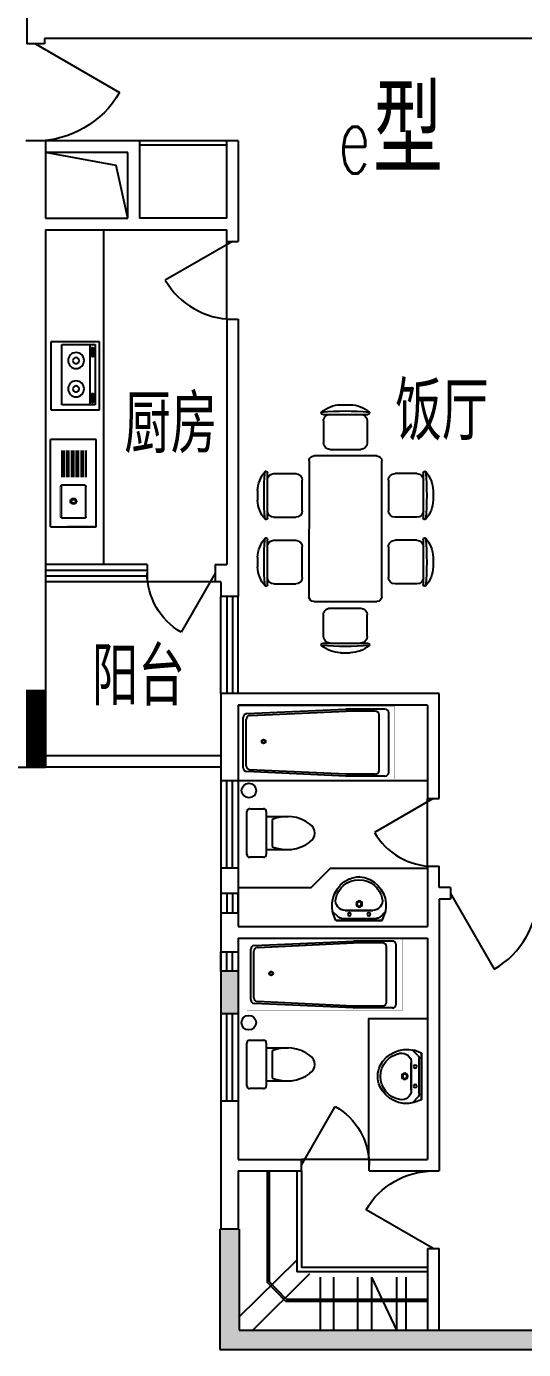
# Model space of a CAD drawing. Header units: millimetres. Extents: x 1386 to 52585, y 719 to 55091.
# Drawn here: x 37224 to 42351, y 15836 to 29471 of the extents above; entities that cross this region are included whole.
import ezdxf
from ezdxf.enums import TextEntityAlignment as Align

# ---------------------------------------------------------------- set-up
doc = ezdxf.new("R2010")
doc.units = ezdxf.units.MM
doc.linetypes.add('HIDDEN', pattern=[0.375, 0.25, -0.125])
for name, color, linetype in [('COLUMN', 7, 'Continuous'), ('JG', 6, 'Continuous'), ('K', 2, 'Continuous'), ('PUB_DIM', 3, 'Continuous'), ('PUB_TEXT', 7, 'Continuous'), ('STAIR', 2, 'Continuous'), ('TOILET', 7, 'Continuous'), ('TOTHER', 7, 'Continuous'), ('WALL', 4, 'Continuous'), ('WINDOW', 5, 'Continuous'), ('WINDOW_TEXT', 7, 'Continuous')]:
    doc.layers.add(name, color=color, linetype=linetype)
doc.styles.add('_HZTXT', font='txt.shx', dxfattribs={"width": 0.8, "bigfont": 'HZTXT.shx'})
doc.styles.add('_ROMANS', font='ROMANS', dxfattribs={"width": 0.8})
doc.styles.add('DIM_FONT', font='SIMPLEX.shx', dxfattribs={"width": 0.8})
doc.styles.add('SIMPLEX', font='SIMPLEX.SHX')
doc.styles.get("Standard").update_dxf_attribs({"font": 'arial.ttf'})

# ---------------------------------------------------------------- blocks, each defined once
blk = doc.blocks.new('_WBLK')
for p, q in [((-0.5, 0.5), (0.5, 0.5)), ((0.5, 0.167), (-0.5, 0.167)), ((0.5, -0.167), (-0.5, -0.167)), ((-0.5, -0.5), (0.5, -0.5))]:
    blk.add_line(p, q)
at = {"layer": 'WINDOW_TEXT', "style": 'SIMPLEX', "flags": 9}
blk.add_attdef('A', text='', height=1, dxfattribs=at).set_placement((0, 1.5), align=Align.MIDDLE)
blk = doc.blocks.new('DESK-DINNING')
at = {"layer": 'JG'}
for p, q in [((-1044, 904), (-1143, 904)), ((-357, 904), (-456, 904)), ((-863, 804), (-1323, 804)), ((-1318, 737), (-1318, 512)), ((-868, 737), (-868, 512)), ((-177, 804), (-637, 804)), ((-632, 737), (-632, 512)), ((-182, 737), (-182, 512)), ((-936, 444), (-1251, 444)), ((-249, 444), (-564, 444)), ((-1500, -325), (-1500, 325)), ((-1450, 375), (-50, 375)), ((0, 325), (0, -325)), ((-1928, -230), (-1928, 230)), ((-1861, 225), (-1636, 225)), ((-1568, -158), (-1568, 158)), ((68, -158), (68, 158)), ((361, 225), (136, 225)), ((428, -230), (428, 230)), ((-2028, -50), (-2028, 50)), ((528, -50), (528, 50)), ((-1861, -225), (-1636, -225)), ((361, -225), (136, -225)), ((-50, -375), (-1450, -375)), ((-1318, -737), (-1318, -512)), ((-1251, -444), (-936, -444)), ((-868, -737), (-868, -512)), ((-632, -737), (-632, -512)), ((-564, -444), (-249, -444)), ((-182, -737), (-182, -512)), ((-1323, -804), (-863, -804)), ((-637, -804), (-177, -804)), ((-1143, -904), (-1044, -904)), ((-456, -904), (-357, -904))]:
    blk.add_line(p, q, dxfattribs=at)
for centre, radius, start, end in [((-1333, 820), 10, 130.7265, 202.67), ((-1133, 589), 316, 91.7651, 130.7265), ((-1093, -1874), 2713, 84.8023, 95.1977), ((-1054, 589), 316, 49.2735, 88.2349), ((-854, 820), 10, 337.33, 49.2735), ((-646, 820), 10, 130.7265, 202.67), ((-446, 589), 316, 91.7651, 130.7265), ((-407, -1874), 2713, 84.8023, 95.1977), ((-367, 589), 316, 49.2735, 88.2349), ((-167, 820), 10, 337.33, 49.2735), ((-1323, 824), 20, 202.67, 270), ((-1251, 737), 67.5, 90, 180), ((-936, 737), 67.5, 0, 90), ((-863, 824), 20, 270, 337.33), ((-637, 824), 20, 202.67, 270), ((-564, 737), 67.5, 90, 180), ((-249, 737), 67.5, 0, 90), ((-177, 824), 20, 270, 337.33), ((-1251, 512), 67.5, 180, 270), ((-936, 512), 67.5, 270, 0), ((-564, 512), 67.5, 180, 270), ((-249, 512), 67.5, 270, 0), ((-1450, 325), 50, 90, 180), ((-50, 325), 50, 0, 90), ((-1713, 40), 316, 139.2735, 178.2349), ((749, 0), 2713, 174.8023, 185.1977), ((-1945, 239), 10, 67.33, 139.2735), ((-1948, 230), 20, 0, 67.33), ((-1861, 158), 67.5, 90, 180), ((-1636, 158), 67.5, 0, 90), ((136, 158), 67.5, 90, 180), ((361, 158), 67.5, 0, 90), ((448, 230), 20, 112.67, 180), ((445, 239), 10, 40.7265, 112.67), ((-2249, 0), 2713, 354.8023, 5.1977), ((213, 40), 316, 1.7651, 40.7265), ((-1713, -40), 316, 181.7651, 220.7265), ((213, -40), 316, 319.2735, 358.2349), ((-1945, -239), 10, 220.7265, 292.67), ((-1948, -230), 20, 292.67, 0), ((-1861, -158), 67.5, 180, 270), ((-1636, -158), 67.5, 270, 0), ((136, -158), 67.5, 180, 270), ((361, -158), 67.5, 270, 0), ((448, -230), 20, 180, 247.33), ((445, -239), 10, 247.33, 319.2735), ((-1450, -325), 50, 180, 270), ((-50, -325), 50, 270, 0), ((-1251, -512), 67.5, 90, 180), ((-936, -512), 67.5, 0, 90), ((-564, -512), 67.5, 90, 180), ((-249, -512), 67.5, 0, 90), ((-1333, -820), 10, 157.33, 229.2735), ((-1323, -824), 20, 90, 157.33), ((-1251, -737), 67.5, 180, 270), ((-936, -737), 67.5, 270, 0), ((-863, -824), 20, 22.67, 90), ((-854, -820), 10, 310.7265, 22.67), ((-646, -820), 10, 157.33, 229.2735), ((-637, -824), 20, 90, 157.33), ((-564, -737), 67.5, 180, 270), ((-249, -737), 67.5, 270, 0), ((-177, -824), 20, 22.67, 90), ((-167, -820), 10, 310.7265, 22.67), ((-1133, -589), 316, 229.2735, 268.2349), ((-1093, 1874), 2713, 264.8023, 275.1977), ((-1054, -589), 316, 271.7651, 310.7265), ((-446, -589), 316, 229.2735, 268.2349), ((-407, 1874), 2713, 264.8023, 275.1977), ((-367, -589), 316, 271.7651, 310.7265)]:
    blk.add_arc(centre, radius, start, end, dxfattribs=at)
at = {"layer": 'JG', "oblique": -180, "text_generation_flag": 4, "width": 0.8, "flags": 9}
for tag in ['XSIZE', 'YSIZE']:
    blk.add_attdef(tag, (-746, -17), '', height=0.5, rotation=180, dxfattribs=at)
blk = doc.blocks.new('_DBLK')
blk.add_line((-0.5, 0), (0, -0.866))
blk.add_arc((-0.5, 0), 1, 300, 0)
at = {"style": 'SIMPLEX', "flags": 9}
blk.add_attdef('A', text='', height=1, dxfattribs=at).set_placement((0, 1.5), align=Align.MIDDLE)
blk = doc.blocks.new('M_E24TTP')
at = {"layer": 'TOILET', "color": 7}
for p, q in [((-170, 200), (-170, 430)), ((170, 200), (170, 430)), ((-250, 30), (-250, 170)), ((-220, 200), (220, 200)), ((-140, 260), (140, 260)), ((250, 170), (250, 30)), ((220, 0), (-220, 0))]:
    blk.add_line(p, q, dxfattribs=at)
for centre, radius, start, end in [((0, 590), 110, 33.4509, 146.5491), ((227, 413), 398, 143.3619, 202.5495), ((-227, 413), 398, 337.4505, 36.6381), ((-220, 170), 30, 90, 180), ((220, 170), 30, 0, 90), ((-220, 30), 30, 180, 270), ((220, 30), 30, 270, 0)]:
    blk.add_arc(centre, radius, start, end, dxfattribs=at)
at = {"style": 'DIM_FONT', "width": 0.8, "flags": 9}
for tag in ['XSIZE', 'YSIZE']:
    blk.add_attdef(tag, (0, 0), '', height=0.5, dxfattribs=at)
blk = doc.blocks.new('M_E10')
for p, q in [((-740, -70), (-740, -680)), ((-700, -30), (-302, -30)), ((-640, -90), (-640, -660)), ((-600, -50), (-300, -50)), ((-300, -50), (695, -96)), ((-298, -30), (724, -76)), ((730, -136), (730, -614)), ((760, -116), (760, -634)), ((695, -654), (-300, -700)), ((685, -654), (-300, -700)), ((724, -674), (-298, -720)), ((-700, -720), (-302, -720)), ((-600, -700), (-300, -700))]:
    blk.add_line(p, q)
at = {"const_width": 1.5}
for points in [[(-800, 0), (800, 0)], [(-800, -750), (-800, 0)], [(800, 0), (800, -750)], [(800, -750), (-800, -750)]]:
    blk.add_lwpolyline(points, dxfattribs=at)
for radius in [20, 16]:
    blk.add_circle((550, -386), radius)
for centre, start, end in [((-700, -70), 90, 180), ((-600, -90), 90, 180), ((-302, -70), 83.7966, 90), ((690, -136), 0, 83.3675), ((720, -116), 0, 83.7966), ((-700, -680), 180, 270), ((-600, -660), 180, 270), ((690, -614), 276.6325, 0), ((720, -634), 276.2034, 0), ((-302, -680), 270, 276.2034)]:
    blk.add_arc(centre, 40, start, end)
at = {"width": 0.8, "flags": 9}
for tag in ['XSIZE', 'YSIZE']:
    blk.add_attdef(tag, (0, 0), '', height=0.5, dxfattribs=at)
blk = doc.blocks.new('M_E6')
for p, q in [((240, 0), (-240, 0)), ((-237, 0), (239, 0)), ((240, 0), (270, -79)), ((-213, -36), (-271, -91)), ((-240, 0), (-270, -79)), ((-179, -23), (181, -23)), ((141, -105), (-141, -105)), ((-141, -105), (141, -105)), ((217, -37), (274, -95))]:
    blk.add_line(p, q)
for centre, radius in [((-99, -65), 16.3), ((101, -65), 16.3), ((2, -172), 31.6), ((2, -172), 23)]:
    blk.add_circle(centre, radius)
for centre, radius, start, end in [((28, -152), 307, 166.1751, 244.7296), ((-141, -205), 100, 90, 190.5602), ((-179, -73), 50, 90, 133.181), ((-28, -152), 307, 297.0639, 13.8249), ((141, -205), 100, 349.4398, 90), ((181, -73), 50, 44.5607, 90), ((0, -179), 243, 190.5602, 349.4398), ((0, -201), 250, 245.8071, 296.4628), ((28, -152), 307, 266.589, 266.5936)]:
    blk.add_arc(centre, radius, start, end)
at = {"width": 0.8, "flags": 9}
for tag in ['XSIZE', 'YSIZE']:
    blk.add_attdef(tag, (0, 0), '', height=0.5, dxfattribs=at)
blk = doc.blocks.new('80122140438700')
for p, q in [((-525, 90), (525, 90)), ((-525, 29.7), (525, 29.7)), ((-525, -29.7), (525, -29.7)), ((-525, -90), (525, -90))]:
    blk.add_line(p, q)
at = {"style": 'SIMPLEX', "flags": 9}
blk.add_attdef('A', text='', height=1, dxfattribs=at).set_placement((0, 0), align=Align.MIDDLE)
blk = doc.blocks.new('M_E16')
for p, q in [((-359, -351), (-359, -119)), ((-347, -107), (-34, -107)), ((-22, -119), (-22, -351)), ((63, -103), (336, -103)), ((63, -132), (336, -132)), ((63, -153), (336, -153)), ((63, -182), (336, -182)), ((63, -203), (336, -203)), ((63, -232), (336, -232)), ((63, -253), (336, -253)), ((-34, -363), (-347, -363)), ((63, -282), (336, -282)), ((63, -303), (336, -303)), ((63, -332), (336, -332)), ((63, -353), (336, -353))]:
    blk.add_line(p, q)
for points, const_width in [([(-353, -95), (-370, -113)], 1.91), ([(-370, -357), (-370, -113)], 2), ([(-353, -95), (-28, -95)], 1.8), ([(-10, -113), (-28, -95)], 1.91), ([(-10, -113), (-10, -357)], 2), ([(-370, -357), (-353, -375)], 1.91), ([(-28, -375), (-353, -375)], 1.8), ([(-28, -375), (-10, -357)], 1.91)]:
    blk.add_lwpolyline(points, dxfattribs=dict(const_width=const_width))
for points in [[(-347, -107), (-351, -108), (-354, -110), (-357, -113), (-358, -117), (-359, -119)], [(-22, -119), (-23, -115), (-25, -111), (-28, -109), (-32, -107), (-34, -107)], [(-216, -235), (-215, -245), (-209, -255), (-202, -261), (-192, -265), (-182, -265), (-172, -261), (-164, -255), (-159, -245), (-157, -235), (-159, -225), (-164, -215), (-172, -209), (-182, -205), (-192, -205), (-202, -209), (-209, -215), (-215, -225), (-216, -235)], [(-206, -235), (-205, -242), (-201, -248), (-196, -252), (-190, -254), (-183, -254), (-177, -252), (-172, -248), (-169, -242), (-168, -235), (-169, -228), (-172, -222), (-177, -218), (-183, -215), (-190, -215), (-196, -218), (-201, -222), (-205, -228), (-206, -235)], [(-359, -351), (-358, -355), (-356, -358), (-353, -361), (-349, -363), (-347, -363)], [(-34, -363), (-30, -362), (-26, -360), (-24, -357), (-22, -353), (-22, -351)]]:
    blk.add_lwpolyline(points)
at = {"layer": 'TOTHER', "linetype": 'Continuous'}
for p, q in [((-450, 0), (450, 0)), ((-450, -471), (-450, 0)), ((450, 0), (450, -471)), ((-450, -471), (450, -471))]:
    blk.add_line(p, q, dxfattribs=at)
at = {"layer": 'TOTHER', "linetype": 'HIDDEN'}
blk.add_line((-450, 0), (-450, -300), dxfattribs=at)
at = {"width": 0.8, "flags": 9}
for tag in ['XSIZE', 'YSIZE']:
    blk.add_attdef(tag, (0, 0), '', height=0.5, dxfattribs=at)
blk = doc.blocks.new('M_E19')
for p, q in [((-323, -113), (-323, -456)), ((299, -113), (-323, -113)), ((299, -456), (299, -113)), ((-323, -400), (299, -400)), ((-323, -456), (299, -456)), ((-291, -422), (-291, -434)), ((-216, -432), (-280, -432)), ((-280, -432), (-280, -448)), ((-280, -448), (-216, -448)), ((-216, -448), (-216, -432)), ((-199, -423), (-199, -434)), ((182, -422), (182, -434)), ((193, -432), (193, -448)), ((257, -432), (193, -432)), ((193, -448), (257, -448)), ((257, -448), (257, -432)), ((274, -423), (274, -434))]:
    blk.add_line(p, q)
for points in [[(-199, -423, 0.259034), (-201, -420, 0.076276), (-213, -415, 0.036515), (-226, -412, 0.026615), (-245, -411, 0.026615), (-264, -412, 0.036515), (-277, -415, 0.076276), (-289, -420, 0.259034), (-291, -423, 0.078462), (-291, -424, 0.056762)], [(-199, -434, 0.259034), (-201, -430, 0.076276), (-213, -425, 0.036515), (-226, -423, 0.026615), (-245, -422, 0.026615), (-264, -423, 0.036515), (-277, -425, 0.076276), (-289, -430, 0.259034), (-291, -434, 0.259034), (-289, -437, 0.056762), (-280, -441, 0.036515)], [(-216, -443, 0.008736), (-213, -442, 0.076276), (-201, -437, 0.259034), (-199, -434, 0.259034)], [(274, -423, 0.259034), (272, -420, 0.076276), (260, -415, 0.036515), (247, -412, 0.026615), (228, -411, 0.026615), (209, -412, 0.036515), (196, -415, 0.076276), (184, -420, 0.259034), (182, -423, 0.078462), (182, -424, 0.056762)], [(274, -434, 0.259034), (272, -430, 0.076276), (260, -425, 0.036515), (247, -423, 0.026615), (228, -422, 0.026615), (209, -423, 0.036515), (196, -425, 0.076276), (184, -430, 0.259034), (182, -434, 0.259034), (184, -437, 0.056762), (193, -441, 0.036515)], [(257, -443, 0.008736), (260, -442, 0.076276), (272, -437, 0.259034), (274, -434, 0.259034)]]:
    blk.add_lwpolyline(points, format="xyb")
at = {"layer": 'TOTHER', "linetype": 'Continuous'}
for p, q in [((-350, 0), (350, 0)), ((-350, -500), (-350, 0)), ((350, 0), (350, -500)), ((350, -500), (-350, -500))]:
    blk.add_line(p, q, dxfattribs=at)
for centre, radius in [((-158, -259), 82.5), ((-158, -259), 31.6), ((134, -259), 82.5), ((134, -259), 31.6)]:
    blk.add_circle(centre, radius, dxfattribs=at)
at = {"width": 0.8, "flags": 9}
for tag in ['XSIZE', 'YSIZE']:
    blk.add_attdef(tag, (0, 0), '', height=0.5, dxfattribs=at)

msp = doc.modelspace()

# ---------------------------------------------------------------- hatches: boundary and pattern name
at = {"layer": 'COLUMN'}
msp.add_hatch(color=256, dxfattribs=at).paths.add_polyline_path([(39228.9, 19735.7), (39228.9, 19295.7), (39408.9, 19295.7), (39408.9, 19735.7)])

# ---------------------------------------------------------------- linework, layer by layer
for p, q in [((39288.9, 28290.7), (38388.9, 28290.7)), ((39288.9, 28245.7), (38388.9, 28245.7))]:
    msp.add_line(p, q)
at = {"layer": 'COLUMN', "const_width": 200}
msp.add_lwpolyline([(37318.9, 21835.7), (37318.9, 22635.7)], dxfattribs=at)
at = {"layer": 'COLUMN'}
for points in [[(39418.9, 17075.7), (39418.9, 16035.7), (39218.9, 17075.7), (39218.9, 15835.7)], [(39218.9, 15835.7), (39418.9, 16035.7), (44118.9, 15835.7), (44118.9, 16035.7)]]:
    msp.add_solid(points, dxfattribs=at)
at = {"layer": 'PUB_DIM'}
msp.add_lwpolyline([(38268.9, 27495.7), (38148.4, 28037.3), (37418.9, 28170.7)], dxfattribs=at)
at = {"layer": 'STAIR'}
for p, q in [((39288.9, 26455.7), (39288.9, 27255.7)), ((39168.9, 23745.7), (38468.9, 23745.7)), ((39228.9, 21955.7), (37418.9, 21955.7)), ((39228.9, 21835.7), (37418.9, 21835.7)), ((41358.9, 20815.7), (41358.9, 21515.7)), ((40758.9, 17795.7), (40058.9, 17795.7))]:
    msp.add_line(p, q, dxfattribs=at)
for centre in [(39518.4, 21596.4), (39516.5, 19204.4)]:
    msp.add_circle(centre, 75, dxfattribs=at)
at = {"layer": 'TOILET'}
for p, q in [((38018.9, 27375.7), (38018.9, 23925.7)), ((41358.9, 21695.7), (39408.9, 21695.7)), ((39708.9, 16524.9), (39708.9, 17675.7)), ((39728.9, 16533.1), (39728.9, 17675.7)), ((40013.9, 17675.7), (40013.9, 16635.7)), ((40058.9, 17675.7), (40058.9, 16680.7)), ((39414.8, 16167.9), (40010.8, 16756.7)), ((41358.9, 16635.7), (40013.9, 16635.7)), ((41358.9, 16680.7), (40058.9, 16680.7)), ((39551.4, 16029.6), (40147.4, 16618.4)), ((39895.7, 16335.7), (39708.9, 16524.9)), ((39904.1, 16355.7), (39728.9, 16533.1)), ((40251.6, 16582.1), (40251.6, 16035.7)), ((40390.3, 16582.1), (40390.3, 16035.7)), ((40638, 16582.1), (40638, 16035.7)), ((40781.6, 16582.1), (40781.6, 16035.7)), ((40781.6, 16582.1), (41039.2, 16035.7)), ((41039.2, 16582.1), (41039.2, 16035.7)), ((41138.3, 16582.1), (41138.3, 16035.7)), ((39895.7, 16335.7), (41358.9, 16335.7)), ((39904.1, 16355.7), (41358.9, 16355.7))]:
    msp.add_line(p, q, dxfattribs=at)
for points in [[(39408.9, 20595.7), (40158.9, 20595.7), (40358.9, 20795.7), (41358.9, 20795.7)], [(40756.1, 17795.7), (40756.1, 19247.9), (41358.9, 19247.9)]]:
    msp.add_lwpolyline(points, dxfattribs=at)
at = {"layer": 'WALL'}
for p, q in [((37228.9, 29585.7), (37228.9, 29290.7)), ((46128.9, 29345.7), (37408.9, 29345.7)), ((37408.9, 29345.7), (37408.9, 29290.7)), ((37408.9, 29290.7), (37228.9, 29290.7)), ((38388.9, 28290.7), (37218.9, 28290.7)), ((37418.9, 28290.7), (37418.9, 27495.7)), ((38388.9, 28290.7), (38388.9, 27495.7)), ((39288.9, 27495.7), (39288.9, 28290.7)), ((39408.9, 28290.7), (39288.9, 28290.7)), ((39408.9, 28290.7), (39408.9, 27255.7)), ((38268.9, 28170.7), (37418.9, 28170.7)), ((38268.9, 27495.7), (38268.9, 28170.7)), ((37418.9, 27495.7), (38268.9, 27495.7)), ((39288.9, 27495.7), (38388.9, 27495.7)), ((37418.9, 27375.7), (37418.9, 21835.7)), ((37418.9, 27375.7), (39288.9, 27375.7)), ((39288.9, 27255.7), (39288.9, 27375.7)), ((39288.9, 27255.7), (39408.9, 27255.7)), ((39288.9, 26455.7), (39408.9, 26455.7)), ((39288.9, 26455.7), (39288.9, 23925.7)), ((39408.9, 26455.7), (39408.9, 23595.7)), ((38468.9, 23925.7), (38468.9, 23745.7)), ((39168.9, 23925.7), (39288.9, 23925.7)), ((39168.9, 23925.7), (39168.9, 23745.7)), ((39228.9, 23745.7), (39168.9, 23745.7)), ((39228.9, 23745.7), (39228.9, 23595.7)), ((39408.9, 23595.7), (39228.9, 23595.7)), ((41478.9, 22595.7), (39228.9, 22595.7)), ((39228.9, 22595.7), (39228.9, 21695.7)), ((41478.9, 21515.7), (41478.9, 22595.7)), ((41358.9, 22475.7), (39408.9, 22475.7)), ((39408.9, 22475.7), (39408.9, 21695.7)), ((41358.9, 22475.7), (41358.9, 21515.7)), ((37033.8, 21835.7), (37418.9, 21835.7)), ((39408.9, 21695.7), (39228.9, 21695.7)), ((41358.9, 21515.7), (41478.9, 21515.7)), ((39408.9, 20795.7), (39228.9, 20795.7)), ((39228.9, 20795.7), (39228.9, 19295.7)), ((39408.9, 20795.7), (39408.9, 20195.7)), ((41358.9, 20815.7), (41478.9, 20815.7)), ((41358.9, 20815.7), (41358.9, 20195.7)), ((41478.9, 20595.7), (41478.9, 20815.7)), ((41598.9, 20595.7), (41478.9, 20595.7)), ((41598.9, 20595.7), (41598.9, 20475.7)), ((41598.9, 20475.7), (41478.9, 20475.7)), ((41478.9, 20475.7), (41478.9, 17675.7)), ((39408.9, 20195.7), (41358.9, 20195.7)), ((39408.9, 20075.7), (41358.9, 20075.7)), ((39408.9, 20075.7), (39408.9, 19295.7)), ((41358.9, 20075.7), (41358.9, 17795.7)), ((39408.9, 19295.7), (39228.9, 19295.7)), ((39228.9, 18395.7), (39228.9, 17075.7)), ((39408.9, 18395.7), (39228.9, 18395.7)), ((39408.9, 18395.7), (39408.9, 17795.7)), ((39408.9, 17795.7), (40058.9, 17795.7)), ((40058.9, 17675.7), (40058.9, 17795.7)), ((40758.9, 17795.7), (41358.9, 17795.7)), ((40758.9, 17675.7), (40758.9, 17795.7)), ((39408.9, 17675.7), (40058.9, 17675.7)), ((39408.9, 17675.7), (39408.9, 17075.7)), ((40758.9, 17675.7), (41478.9, 17675.7)), ((39218.9, 17075.7), (39218.9, 15835.7)), ((39418.9, 17075.7), (39218.9, 17075.7)), ((39418.9, 17075.7), (39418.9, 16035.7)), ((41358.9, 16875.7), (41478.9, 16875.7)), ((41358.9, 16875.7), (41358.9, 16035.7)), ((41478.9, 16035.7), (41478.9, 16875.7)), ((39418.9, 16035.7), (44118.9, 16035.7)), ((39218.9, 15835.7), (44118.9, 15835.7))]:
    msp.add_line(p, q, dxfattribs=at)
at = {"layer": 'WINDOW'}
for p, q in [((39288.9, 20535.7), (39288.9, 20335.7)), ((39348.9, 20535.7), (39348.9, 20335.7)), ((39288.9, 19735.7), (39288.9, 19935.7)), ((39348.9, 19735.7), (39348.9, 19935.7))]:
    msp.add_line(p, q, dxfattribs=at)
for points in [[(39228.9, 20535.7), (39228.9, 20335.7), (39408.9, 20335.7), (39408.9, 20535.7)], [(39228.9, 19735.7), (39228.9, 19935.7), (39408.9, 19935.7), (39408.9, 19735.7)]]:
    msp.add_lwpolyline(points, close=True, dxfattribs=at)

# ---------------------------------------------------------------- block references
at = {"layer": 'JG', "xscale": -1, "rotation": 269.9978068309123}
msp.add_blockref('DESK-DINNING', (40513, 25044.2), dxfattribs=at)
at = {"layer": 'K', "rotation": 269.9528772292696}
for p in [(39497.4, 21158.8), (39497.4, 18774.5)]:
    msp.add_blockref('M_E24TTP', p, dxfattribs=at)
at = {"layer": 'TOILET', "rotation": 179.9999999999988}
for p in [(40220.2, 21715.4), (40298.1, 19325.7)]:
    msp.add_blockref('M_E10', p, dxfattribs=at)
at = {"layer": 'TOILET', "xscale": -1}
for p, rotation in [((40653.6, 20255.7), 180), ((41297.8, 18650.1), 270.0000000000012)]:
    msp.add_blockref('M_E6', p, dxfattribs=dict(at, rotation=rotation))
at = {"layer": 'TOTHER', "xscale": -1}
for name, p, rotation in [('M_E19', (37476.6, 25870), 90.0000000000012), ('M_E16', (37943.8, 24764.5), 269.9999999999988)]:
    msp.add_blockref(name, p, dxfattribs=dict(at, rotation=rotation))
at = {"layer": 'WINDOW'}
for name, p, xscale, yscale, zscale, rotation in [('_DBLK', (37318.9, 28790.7), -1000, 1000, 1000, 90.0000000000012), ('_DBLK', (39348.9, 26855.7), 800, 800, 800, 269.9999999999988), ('_WBLK', (39318.9, 23095.7), 1000, 180, 1000, 90.0000000000012), ('_WBLK', (39318.9, 21245.7), -900, 180, 900, 90.0000000000012), ('_DBLK', (41418.9, 21165.7), 700, 700, 700, 270.0000000000012), ('_DBLK', (42048.9, 20535.7), -900, -900, 900, 180.0000000000012), ('_WBLK', (39318.9, 18845.7), -900, 180, 900, 90.0000000000012), ('_DBLK', (41418.9, 17275.7), -800, 800, 800, 270.0000000000012)]:
    msp.add_blockref(name, p, dxfattribs=dict(at, xscale=xscale, yscale=yscale, zscale=zscale, rotation=rotation))
at = {"layer": 'WINDOW', "rotation": 180.0000000000012}
msp.add_blockref('80122140438700', (37943.9, 23835.7), dxfattribs=at)
at = {"layer": 'WINDOW', "zscale": 700}
for p, xscale, yscale in [((38818.9, 23835.7), -700, 700), ((40408.9, 17735.7), 700, -700)]:
    msp.add_blockref('_DBLK', p, dxfattribs=dict(at, xscale=xscale, yscale=yscale))

# ---------------------------------------------------------------- texts
at = {"layer": 'PUB_TEXT'}
for s, height, style, width, p in [('型', 900, '_HZTXT', 0.8, (40799.3, 27956.9)), ('e', 720, '_ROMANS', 0.6, (40438.1, 27956.9)), ('饭厅', 600, '_HZTXT', 0.8, (41028.5, 25206.9)), ('厨房', 600, '_HZTXT', 0.8, (38232.5, 25072.9)), ('阳台', 600, '_HZTXT', 0.8, (37897.8, 22471.5))]:
    msp.add_text(s, height=height, dxfattribs=dict(at, style=style, width=width)).set_placement(p)

doc.saveas('drawing.dxf')
